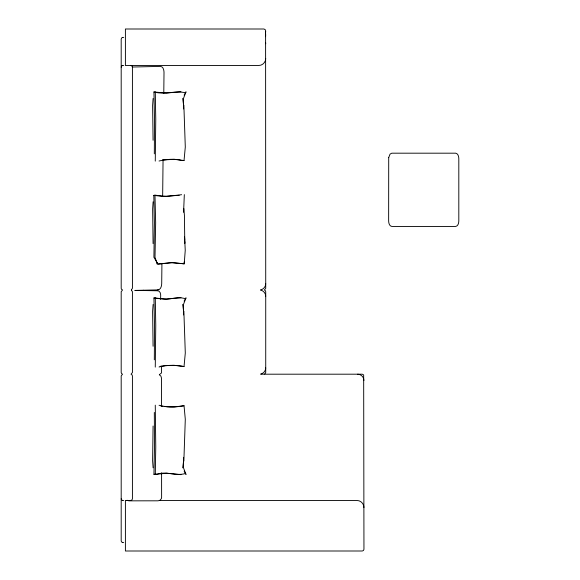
<?xml version="1.0" encoding="UTF-8"?>
<svg xmlns="http://www.w3.org/2000/svg" width="580" height="580" viewBox="0 0 580 580"><rect width="100%" height="100%" fill="white"/><g stroke="black" fill="none" stroke-linecap="round" stroke-linejoin="round"><path stroke-width="0.87" d="M180.967 91.64L166.525 93.083L153.939 91.974L154.512 119.487L154.316 153.838M180.967 297.634L166.525 299.077L153.939 297.968L154.512 325.481L154.316 359.832M154.316 412.438L154.512 446.788L153.939 474.31L155.288 474.389L155.766 446.941L155.266 405.166M161.922 263.668L161.704 283.606C161.631 286.012 160.841 289.594 157.956 289.891L143.202 290.232M162.654 196.627L163.06 159.486M163.785 93.351L164.01 72.514C163.988 70.202 163.328 66.743 160.566 66.388L132.291 67.026M183.606 108.953L183.476 98.441L186.035 91.814L184.106 95.163M183.606 314.947L183.476 304.427L186.035 297.808L184.106 301.158M183.577 212.309L184.331 194.605M153.084 426.01L152.62 460.774L153.113 467.835M183.606 457.323L183.476 467.842L186.035 474.462L184.106 471.112M155.266 161.117L155.766 119.335L155.288 91.894M155.266 367.111L155.766 325.329L155.288 297.888M153.113 201.782L152.656 208.851L153.076 243.585M265.727 58.471C265.8 62.219 262.457 65.562 258.709 65.482L131.703 65.482M153.113 98.441L152.62 105.502L153.084 140.266M153.113 304.435L152.62 311.496L153.084 346.26M183.867 461.02L185.296 419.275L184.034 405.724C175.805 407.334 167.214 407.486 159.05 405.268M121.191 67.171L121.684 65.975L122.547 65.518M265.727 31.523L265.437 32.458M265.727 35.735L265.437 36.67M265.727 283.685C265.742 286.614 263.523 289.326 260.645 289.877M265.727 367.88C265.742 370.808 263.523 373.52 260.645 374.071M162.755 159.978L174.123 159.333L184.034 160.551L185.296 147.008L183.867 105.263M159.05 367.01C167.214 364.791 175.805 364.936 184.034 366.546L185.296 353.002L183.867 311.257M182.62 467.813L183.672 460.788M154.976 195.17L153.809 195.387L154.403 222.908L153.903 257.274L157.39 263.015L157.216 263.907L155.005 257.281L155.657 222.698L154.976 195.17L166.46 196.431L181.612 194.706M157.39 263.015L157.158 264.11L171.231 262.653L184.222 263.827L185.245 250.313L184.549 236.502L184.665 239.946M131.377 289.869L132.421 288.318L132.421 67.171L131.921 65.975L130.732 65.482M264.683 374.064L265.727 372.512L265.727 291.682L265.234 290.493L264.371 290.029L265.727 288.318L265.596 30.037L264.038 29L125.403 29L125.403 65.482M159.442 374.622L161.516 372.933L161.479 366.161M122.547 37.453L121.684 37.91L121.191 39.106L121.191 288.318L121.474 289.253L122.547 289.971L121.191 291.682L121.191 372.512L121.684 373.701L122.547 374.158L121.191 375.876L121.191 540.893L121.474 541.829L122.547 542.547M159.05 161.015C166.257 159.29 173.942 158.521 181.207 160.276M157.506 474.019C166.685 471.156 176.146 476.289 185.223 473.57M184.034 405.724L174.123 406.942L169.15 406.906M160.087 366.357L164.872 365.726M158.333 264.081L172.55 262.638L184.222 263.827L184.165 262.044M130.732 500.482L131.921 499.989L132.421 498.8L132.421 375.876L131.921 374.687L131.058 374.223L132.421 372.512L132.421 291.682L131.377 290.13M165.576 365.646L174.123 365.327L184.034 366.546M155.288 474.389L166.525 473.2L180.967 474.643M153.939 474.31L156.796 474.179M135.198 290.413L143.282 290.225M157.651 289.899L158.123 289.891M179.191 195.308L163.814 196.388M122.873 37.417L123.721 37.417M122.873 65.482L123.721 65.482M126.005 65.482L130.718 65.482M260.942 374.194L362.268 374.194L363.667 374.941L363.95 549.318L363.457 550.507L362.268 551L125.403 551L125.403 500.482M122.873 500.482L123.721 500.482M126.005 500.482L130.718 500.482M159.768 500.482L356.932 500.482C360.688 500.402 364.03 503.752 363.95 507.5M122.873 542.583L123.721 542.583M162.487 299.048C170.143 299.867 177.741 296.192 185.223 298.7M143.992 290.558L156.825 290.66C161.537 290.399 160.783 296.271 160.464 299.345M134.799 290.478L156.825 290.66M153.809 195.387L161.69 196.301M153.939 91.974C164.314 94.931 174.95 90.502 185.223 92.706M153.939 297.968L161.776 298.968M168.432 406.899L164.162 406.464M357.635 374.194C361.014 374.143 364.001 377.13 363.95 380.509M160.972 406.043L162.755 406.304M182.7 160.334L184.034 160.551M260.645 290.123C263.523 290.674 265.742 293.386 265.727 296.315M122.547 500.453L121.474 499.735L121.191 498.8M159.297 374.782L160.877 376.072L161.472 378.022L161.508 406.029M127.013 500.257L128.963 500.845L143.274 500.823L158.108 500.808L160.058 500.214L161.349 498.64L161.617 497.292L161.588 472.896M265.437 33.959L265.727 34.894M182.62 98.462L183.672 105.487M182.62 304.457L183.672 311.482M265.604 42.499L265.727 43.732M183.875 208.604L184.433 215.571L184.781 243.397L184.723 241.671M388.709 157.608L388.643 220.944C388.687 223.032 389.339 226.077 391.804 226.432L455.648 226.432C458.113 226.077 458.765 223.032 458.809 220.944L458.809 158.681C458.765 156.585 458.113 153.548 455.648 153.185L391.804 153.185L390.05 154.113L388.709 157.608"/></g></svg>
